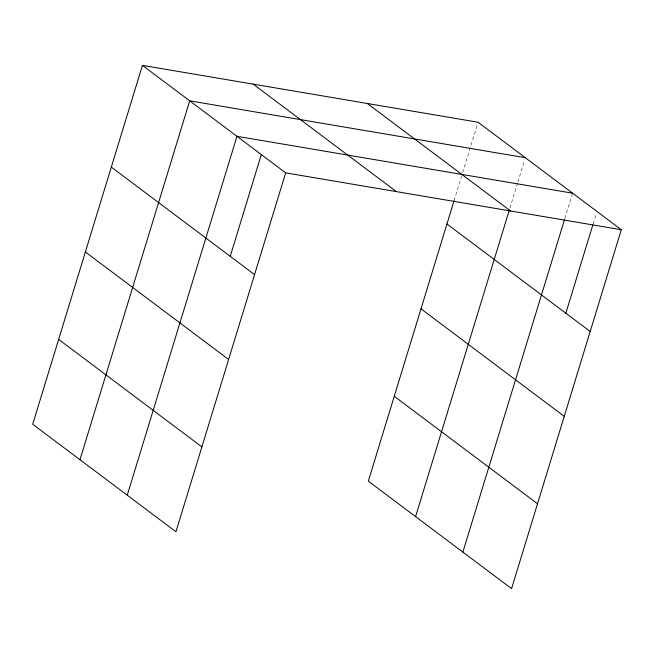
<?xml version="1.0" encoding="UTF-8"?>
<svg xmlns="http://www.w3.org/2000/svg" width="654" height="654" viewBox="0 0 654 654"><rect width="100%" height="100%" fill="white"/><g stroke="black" fill="none" stroke-linecap="round" stroke-linejoin="round"><path stroke-width="0.49" stroke-dasharray="3.27 2.45" d="M454.056 200.737L462.345 173.604M462.64 172.631L477.747 123.222M509.916 208.103L517.616 182.916M517.911 181.943L524.729 159.658M564.893 218.387L572.299 194.164M593.096 224.06L596.358 213.4"/><path stroke-width="0.98" d="M142.425 65.367L32.7 424.258L175.951 531.751L285.675 172.86L142.425 65.367L478.049 122.249L621.3 229.742L511.575 588.633L368.325 481.14L454.056 200.737M79.976 459.729L189.701 100.839L525.317 157.72M127.244 495.201L236.969 136.31L572.593 193.192M230.224 256.319L261.322 154.581M415.592 516.611L509.327 210.04M462.869 552.082L564.598 219.352M565.841 313.201L592.802 225.033M285.675 172.86L621.3 229.742M367.295 103.479L510.545 210.964M446.944 223.987L590.194 331.48M253.18 84.137L396.43 191.63M420.996 308.851L564.255 416.336M111.319 167.105L254.569 274.59M394.264 396.283L537.523 503.768M85.372 251.97L228.63 359.455M58.647 339.401L201.898 446.886"/></g></svg>
